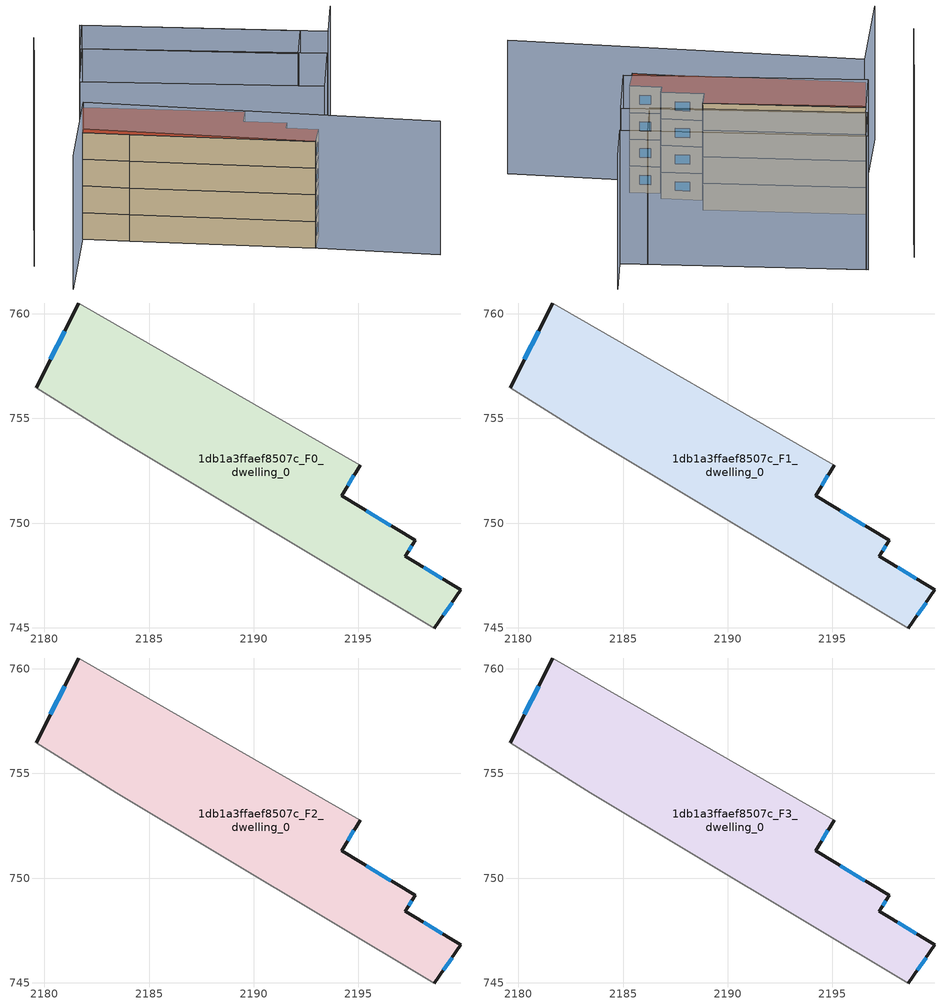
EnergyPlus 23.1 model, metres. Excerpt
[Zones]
1db1a3ffaef8507c_F0_dwelling_0
 floor ground (EU_floor_Construction): 2195.07,752.76 2194.19,751.31 2197.7,749.17 2197.24,748.42 2199.89,746.81 2198.62,744.99 2183.42,754.08 2179.6,756.47 2181.65,760.51 z0
 wall outside (EU_wall_Construction): 2198.62,744.99 2199.89,746.81 2197.24,748.42 2197.7,749.17 2194.19,751.31 2195.07,752.76 / 2181.65,760.51 2179.6,756.47 z0:3
 wall adiabatic (EU_wall_Construction): 2179.6,756.47 2183.42,754.08 2198.62,744.99 / 2195.07,752.76 2181.65,760.51 z0:3
 window (EU_Window_Construction): 2199.05,745.6 2199.47,746.2 / 2180.97,759.16 2180.29,757.82 / 2194.49,751.79 2194.78,752.28 / 2196.53,749.88 2195.36,750.6 / 2197.4,748.67 2197.55,748.92 / 2199.01,747.35 2198.13,747.88 z1:2
1db1a3ffaef8507c_F1_dwelling_0
 floor to 1db1a3ffaef8507c_F0_dwelling_0 (EU_floor_Construction): 2195.07,752.76 2194.19,751.31 2197.7,749.17 2197.24,748.42 2199.89,746.81 2198.62,744.99 2183.42,754.08 2179.6,756.47 2181.65,760.51 z3
 wall outside (EU_wall_Construction): 2198.62,744.99 2199.89,746.81 2197.24,748.42 2197.7,749.17 2194.19,751.31 2195.07,752.76 / 2181.65,760.51 2179.6,756.47 z3:6
 wall adiabatic (EU_wall_Construction): 2179.6,756.47 2183.42,754.08 2198.62,744.99 / 2195.07,752.76 2181.65,760.51 z3:6
 window (EU_Window_Construction): 2199.05,745.6 2199.47,746.2 / 2180.97,759.16 2180.29,757.82 / 2194.49,751.79 2194.78,752.28 / 2196.53,749.88 2195.36,750.6 / 2197.4,748.67 2197.55,748.92 / 2199.01,747.35 2198.13,747.88 z4:5
1db1a3ffaef8507c_F2_dwelling_0
 floor to 1db1a3ffaef8507c_F1_dwelling_0 (EU_floor_Construction): 2195.07,752.76 2194.19,751.31 2197.7,749.17 2197.24,748.42 2199.89,746.81 2198.62,744.99 2183.42,754.08 2179.6,756.47 2181.65,760.51 z6
 wall outside (EU_wall_Construction): 2198.62,744.99 2199.89,746.81 2197.24,748.42 2197.7,749.17 2194.19,751.31 2195.07,752.76 / 2181.65,760.51 2179.6,756.47 z6:9
 wall adiabatic (EU_wall_Construction): 2179.6,756.47 2183.42,754.08 2198.62,744.99 / 2195.07,752.76 2181.65,760.51 z6:9
 window (EU_Window_Construction): 2199.05,745.6 2199.47,746.2 / 2180.97,759.16 2180.29,757.82 / 2194.49,751.79 2194.78,752.28 / 2196.53,749.88 2195.36,750.6 / 2197.4,748.67 2197.55,748.92 / 2199.01,747.35 2198.13,747.88 z7:8
1db1a3ffaef8507c_F3_dwelling_0
 floor to 1db1a3ffaef8507c_F2_dwelling_0 (EU_floor_Construction): 2195.07,752.76 2194.19,751.31 2197.7,749.17 2197.24,748.42 2199.89,746.81 2198.62,744.99 2183.42,754.08 2179.6,756.47 2181.65,760.51 z9
 wall outside (EU_wall_Construction): 2198.62,744.99 2199.89,746.81 2197.24,748.42 2197.7,749.17 2194.19,751.31 2195.07,752.76 / 2181.65,760.51 2179.6,756.47 z9:12
 wall adiabatic (EU_wall_Construction): 2179.6,756.47 2183.42,754.08 2198.62,744.99 / 2195.07,752.76 2181.65,760.51 z9:12
 window (EU_Window_Construction): 2199.05,745.6 2199.47,746.2 / 2180.97,759.16 2180.29,757.82 / 2194.49,751.79 2194.78,752.28 / 2196.53,749.88 2195.36,750.6 / 2197.4,748.67 2197.55,748.92 / 2199.01,747.35 2198.13,747.88 z10:11
 roof outside (EU_roof_Construction): 2198.62,744.99 2199.89,746.81 2197.24,748.42 2197.7,749.17 2194.19,751.31 2195.07,752.76 2181.65,760.51 2179.6,756.47 2183.42,754.08 z12
shading: 2174.81,749.01 2179.95,757.01 / 2179.95,757.01 2208.64,738.58 / 2208.64,761.58 2206.42,757.69 / 2206.42,757.69 2185.89,769.36 / 2179.09,765.65 2173.38,754.29 / 2180.98,769.32 2179.03,765.46 / 2184.2,765.56 2204.57,754.26 / 2204.57,754.26 2201.7,749.09 / 2201.7,749.09 2181.33,760.39 / 2181.33,760.39 2184.2,765.56 / 2186.07,769.25 2204.14,758.98 / 2204.14,758.98 2202.09,755.37 / 2202.09,755.37 2184.02,765.64 / 2184.02,765.64 2186.07,769.25 z0:15
[Building]
EU S2 Campaign: North Axis=0; Terrain=City; Solar Distribution=FullExterior
[Site:Location]
Bologna: Latitude=44.5; Longitude=11.25; Time Zone=1; Elevation=37
[SizingPeriod:WeatherFileDays]
AnnualSizingPeriod: Begin Month=1; Begin Day of Month=1; End Month=12; End Day of Month=31; Day of Week for Start Day=Monday; Use Weather File Daylight Saving Period=No; Use Weather File Rain and Snow Indicators=No
[MATERIAL]
EU_InternalMass_Material: Roughness=MediumRough; Thickness=0.1; Conductivity=1; Density=1800; Specific Heat=900; Thermal Absorptance=0.9; Solar Absorptance=0.7; Visible Absorptance=0.7
[MATERIAL:NOMASS] Roughness=MediumRough; Thermal Absorptance=0.9; Solar Absorptance=0.7; Visible Absorptance=0.7
Name | Thermal Resistance
EU_wall_NoMass | 0.937881
EU_roof_NoMass | 0.548572
EU_floor_NoMass | 0.71348
[WINDOWMATERIAL:SIMPLEGLAZINGSYSTEM]
EU_Window_SimpleGlazing: UFactor=4.25633; Solar Heat Gain Coefficient=0.85; Visible Transmittance=0.85
[CONSTRUCTION]
EU_wall_Construction: EU_wall_NoMass
EU_roof_Construction: EU_roof_NoMass
EU_floor_Construction: EU_floor_NoMass
EU_Window_Construction: EU_Window_SimpleGlazing
EU_InternalMass_Construction: EU_InternalMass_Material
[ZONE] Type=1; Multiplier=1; Ceiling Height=autocalculate; Floor Area=autocalculate; Part of Total Floor Area=Yes
Name | Volume
1db1a3ffaef8507c_F0_dwelling_0 | 275.539
1db1a3ffaef8507c_F1_dwelling_0; 1db1a3ffaef8507c_F2_dwelling_0; 1db1a3ffaef8507c_F3_dwelling_0 | 275.538
[INTERNALMASS] Construction=EU_InternalMass_Construction; Surface Area=91.846
Name | Zone or ZoneList
1db1a3ffaef8507c_F0_dwelling_0_EU_InternalMass | 1db1a3ffaef8507c_F0_dwelling_0
1db1a3ffaef8507c_F1_dwelling_0_EU_InternalMass | 1db1a3ffaef8507c_F1_dwelling_0
1db1a3ffaef8507c_F2_dwelling_0_EU_InternalMass | 1db1a3ffaef8507c_F2_dwelling_0
1db1a3ffaef8507c_F3_dwelling_0_EU_InternalMass | 1db1a3ffaef8507c_F3_dwelling_0
[OTHEREQUIPMENT] Fuel Type=Electricity; Design Level Calculation Method=Watts/Area; Power per Zone Floor Area=1; Fraction Latent=0; Fraction Radiant=0; Fraction Lost=0; Carbon Dioxide Generation Rate=0; EndUse Subcategory=EU_Step8_InternalGains
Name | Zone or ZoneList or Space or SpaceList | Schedule
EU_Step8_InternalGain_1db1a3ffaef8507c_F0_dwelling_0_f000 | 1db1a3ffaef8507c_F0_dwelling_0 | EU_Step8_GainSchedule_1db1a3ffaef8507c_F0_dwelling_0_f000
EU_Step8_InternalGain_1db1a3ffaef8507c_F1_dwelling_0_f000 | 1db1a3ffaef8507c_F1_dwelling_0 | EU_Step8_GainSchedule_1db1a3ffaef8507c_F1_dwelling_0_f000
EU_Step8_InternalGain_1db1a3ffaef8507c_F2_dwelling_0_f000 | 1db1a3ffaef8507c_F2_dwelling_0 | EU_Step8_GainSchedule_1db1a3ffaef8507c_F2_dwelling_0_f000
EU_Step8_InternalGain_1db1a3ffaef8507c_F3_dwelling_0_f000 | 1db1a3ffaef8507c_F3_dwelling_0 | EU_Step8_GainSchedule_1db1a3ffaef8507c_F3_dwelling_0_f000
[ZONEVENTILATION:DESIGNFLOWRATE] Schedule=EU_AlwaysOn; Design Flow Rate Calculation Method=AirChanges/Hour; Air Changes per Hour=0.687892; Ventilation Type=Natural; Fan Pressure Rise=0; Fan Total Efficiency=1; Constant Term Coefficient=1; Temperature Term Coefficient=0; Velocity Term Coefficient=0; Velocity Squared Term Coefficient=0; Minimum Indoor Temperature=-100; Maximum Indoor Temperature=100; Delta Temperature=-100; Minimum Outdoor Temperature=-100; Maximum Outdoor Temperature=100; Maximum Wind Speed=40
Name | Zone or ZoneList or Space or SpaceList
EU_ConstantAir_1db1a3ffaef8507c_F0_dwelling_0 | 1db1a3ffaef8507c_F0_dwelling_0
EU_ConstantAir_1db1a3ffaef8507c_F1_dwelling_0 | 1db1a3ffaef8507c_F1_dwelling_0
EU_ConstantAir_1db1a3ffaef8507c_F2_dwelling_0 | 1db1a3ffaef8507c_F2_dwelling_0
EU_ConstantAir_1db1a3ffaef8507c_F3_dwelling_0 | 1db1a3ffaef8507c_F3_dwelling_0
[HVACTEMPLATE:THERMOSTAT] Constant Heating Setpoint=20; Constant Cooling Setpoint=50
EU_HeatOnly_1db1a3ffaef8507c_F0_dwelling_0; EU_HeatOnly_1db1a3ffaef8507c_F1_dwelling_0; EU_HeatOnly_1db1a3ffaef8507c_F2_dwelling_0; EU_HeatOnly_1db1a3ffaef8507c_F3_dwelling_0
[HVACTEMPLATE:ZONE:IDEALLOADSAIRSYSTEM] System Availability Schedule=EU_AlwaysOn; Maximum Heating Supply Air Temperature=50; Minimum Cooling Supply Air Temperature=13; Maximum Heating Supply Air Humidity Ratio=0.0156; Minimum Cooling Supply Air Humidity Ratio=0.0077; Heating Limit=NoLimit; Cooling Limit=NoLimit; Heating Availability Schedule=EU_AlwaysOn; Cooling Availability Schedule=EU_CoolingOff; Dehumidification Control Type=ConstantSensibleHeatRatio; Cooling Sensible Heat Ratio=0.7; Dehumidification Setpoint=60; Humidification Control Type=None; Humidification Setpoint=30; Outdoor Air Method=None; Outdoor Air Flow Rate per Person=0.00944; Outdoor Air Flow Rate per Zone Floor Area=0; Outdoor Air Flow Rate per Zone=0; Demand Controlled Ventilation Type=None; Outdoor Air Economizer Type=NoEconomizer; Heat Recovery Type=None; Sensible Heat Recovery Effectiveness=0.7; Latent Heat Recovery Effectiveness=0.65
Name | Template Thermostat
1db1a3ffaef8507c_F0_dwelling_0 | EU_HeatOnly_1db1a3ffaef8507c_F0_dwelling_0
1db1a3ffaef8507c_F1_dwelling_0 | EU_HeatOnly_1db1a3ffaef8507c_F1_dwelling_0
1db1a3ffaef8507c_F2_dwelling_0 | EU_HeatOnly_1db1a3ffaef8507c_F2_dwelling_0
1db1a3ffaef8507c_F3_dwelling_0 | EU_HeatOnly_1db1a3ffaef8507c_F3_dwelling_0
[SIZING:ZONE] Zone Cooling Design Supply Air Temperature Input Method=SupplyAirTemperature; Zone Cooling Design Supply Air Temperature=13; Zone Heating Design Supply Air Temperature Input Method=SupplyAirTemperature; Zone Heating Design Supply Air Temperature=50; Zone Cooling Design Supply Air Humidity Ratio=0.008; Zone Heating Design Supply Air Humidity Ratio=0.008; Cooling Design Air Flow Method=DesignDay; Cooling Design Air Flow Rate=0; Cooling Minimum Air Flow per Zone Floor Area=0.000762; Cooling Minimum Air Flow=0; Cooling Minimum Air Flow Fraction=0.2; Heating Design Air Flow Method=DesignDay; Heating Design Air Flow Rate=0; Heating Maximum Air Flow per Zone Floor Area=0.002032; Heating Maximum Air Flow=0.141576; Heating Maximum Air Flow Fraction=0.3; Account for Dedicated Outdoor Air System=No; Dedicated Outdoor Air System Control Strategy=NeutralSupplyAir; Dedicated Outdoor Air Low Setpoint Temperature for Design=autosize; Dedicated Outdoor Air High Setpoint Temperature for Design=autosize; Zone Load Sizing Method=Sensible Load Only No Latent Load; Zone Latent Cooling Design Supply Air Humidity Ratio Input Method=HumidityRatioDifference; Zone Cooling Design Supply Air Humidity Ratio Difference=0.005; Zone Latent Heating Design Supply Air Humidity Ratio Input Method=HumidityRatioDifference; Zone Humidification Design Supply Air Humidity Ratio Difference=0.005
1db1a3ffaef8507c_F0_dwelling_0; 1db1a3ffaef8507c_F1_dwelling_0; 1db1a3ffaef8507c_F2_dwelling_0; 1db1a3ffaef8507c_F3_dwelling_0
[SCHEDULE:CONSTANT]
Name | Hourly Value
EU_AlwaysOn | 1
EU_CoolingOff | 0
[SCHEDULE:FILE] Column Number=1; Rows to Skip at Top=0; Number of Hours of Data=8760; Column Separator=Comma; Interpolate to Timestep=No; Minutes per Item=60; Adjust Schedule for Daylight Savings=Yes
Name | File
EU_Step8_GainSchedule_1db1a3ffaef8507c_F0_dwelling_0_f000 | ../../schedules/1db1a3ffaef8507c/1db1a3ffaef8507c_F0_dwelling_0_f000_gain.csv
EU_Step8_GainSchedule_1db1a3ffaef8507c_F1_dwelling_0_f000 | ../../schedules/1db1a3ffaef8507c/1db1a3ffaef8507c_F1_dwelling_0_f000_gain.csv
EU_Step8_GainSchedule_1db1a3ffaef8507c_F2_dwelling_0_f000 | ../../schedules/1db1a3ffaef8507c/1db1a3ffaef8507c_F2_dwelling_0_f000_gain.csv
EU_Step8_GainSchedule_1db1a3ffaef8507c_F3_dwelling_0_f000 | ../../schedules/1db1a3ffaef8507c/1db1a3ffaef8507c_F3_dwelling_0_f000_gain.csv
